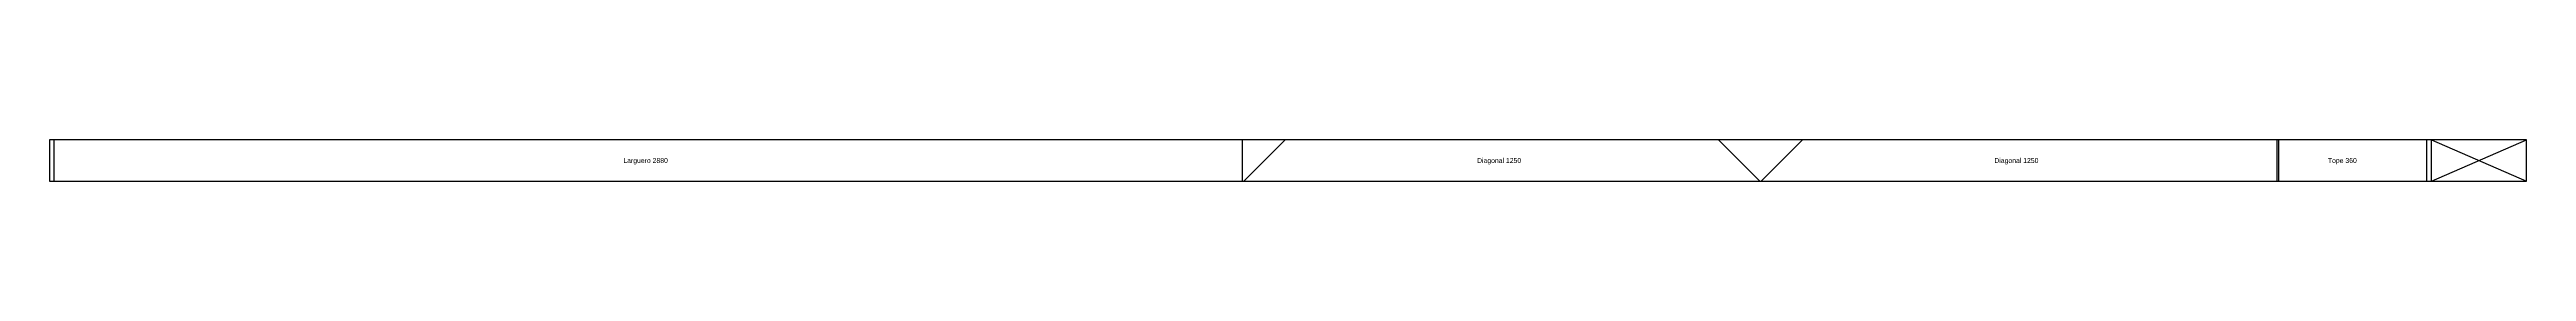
# Model space of a CAD drawing. Header units: metres. Extents: x 0 to 6000, y 0 to 100.
import ezdxf

# ---------------------------------------------------------------- set-up
doc = ezdxf.new("R2010")
doc.units = ezdxf.units.M

msp = doc.modelspace()

# ---------------------------------------------------------------- linework, layer by layer
at = {"layer": 'BARRA'}
for p, q in [((6000, 100), (0, 100)), ((0, 100), (0, 0)), ((6000, 0), (6000, 100)), ((0, 0), (6000, 0))]:
    msp.add_line(p, q, dxfattribs=at)
at = {"layer": 'PIEZAS'}
for p, q in [((2890, 100), (10, 100)), ((10, 100), (10, 0)), ((2890, 0), (2890, 100)), ((2993, 100), (2893, 0)), ((4043, 100), (2993, 100)), ((4143, 0), (4043, 100)), ((4246, 100), (4146, 0)), ((5396, 100), (4246, 100)), ((5396, 0), (5396, 100)), ((5759, 100), (5399, 100)), ((5399, 100), (5399, 0)), ((5759, 0), (5759, 100)), ((10, 0), (2890, 0)), ((2893, 0), (4143, 0)), ((4146, 0), (5396, 0)), ((5399, 0), (5759, 0))]:
    msp.add_line(p, q, dxfattribs=at)
at = {"layer": 'ZONA_MUERTA'}
for p, q in [((5770, 0), (5770, 100)), ((5770, 0), (6000, 100)), ((5770, 100), (6000, 0))]:
    msp.add_line(p, q, dxfattribs=at)

# ---------------------------------------------------------------- texts
at = {"layer": 'TEXTO'}
for s, p in [('Larguero 2880', (1390, 44)), ('Diagonal 1250', (3458, 44)), ('Diagonal 1250', (4711, 44)), ('Tope 360', (5519, 44))]:
    msp.add_text(s, height=12, dxfattribs=at).set_placement(p)

doc.saveas('drawing.dxf')
